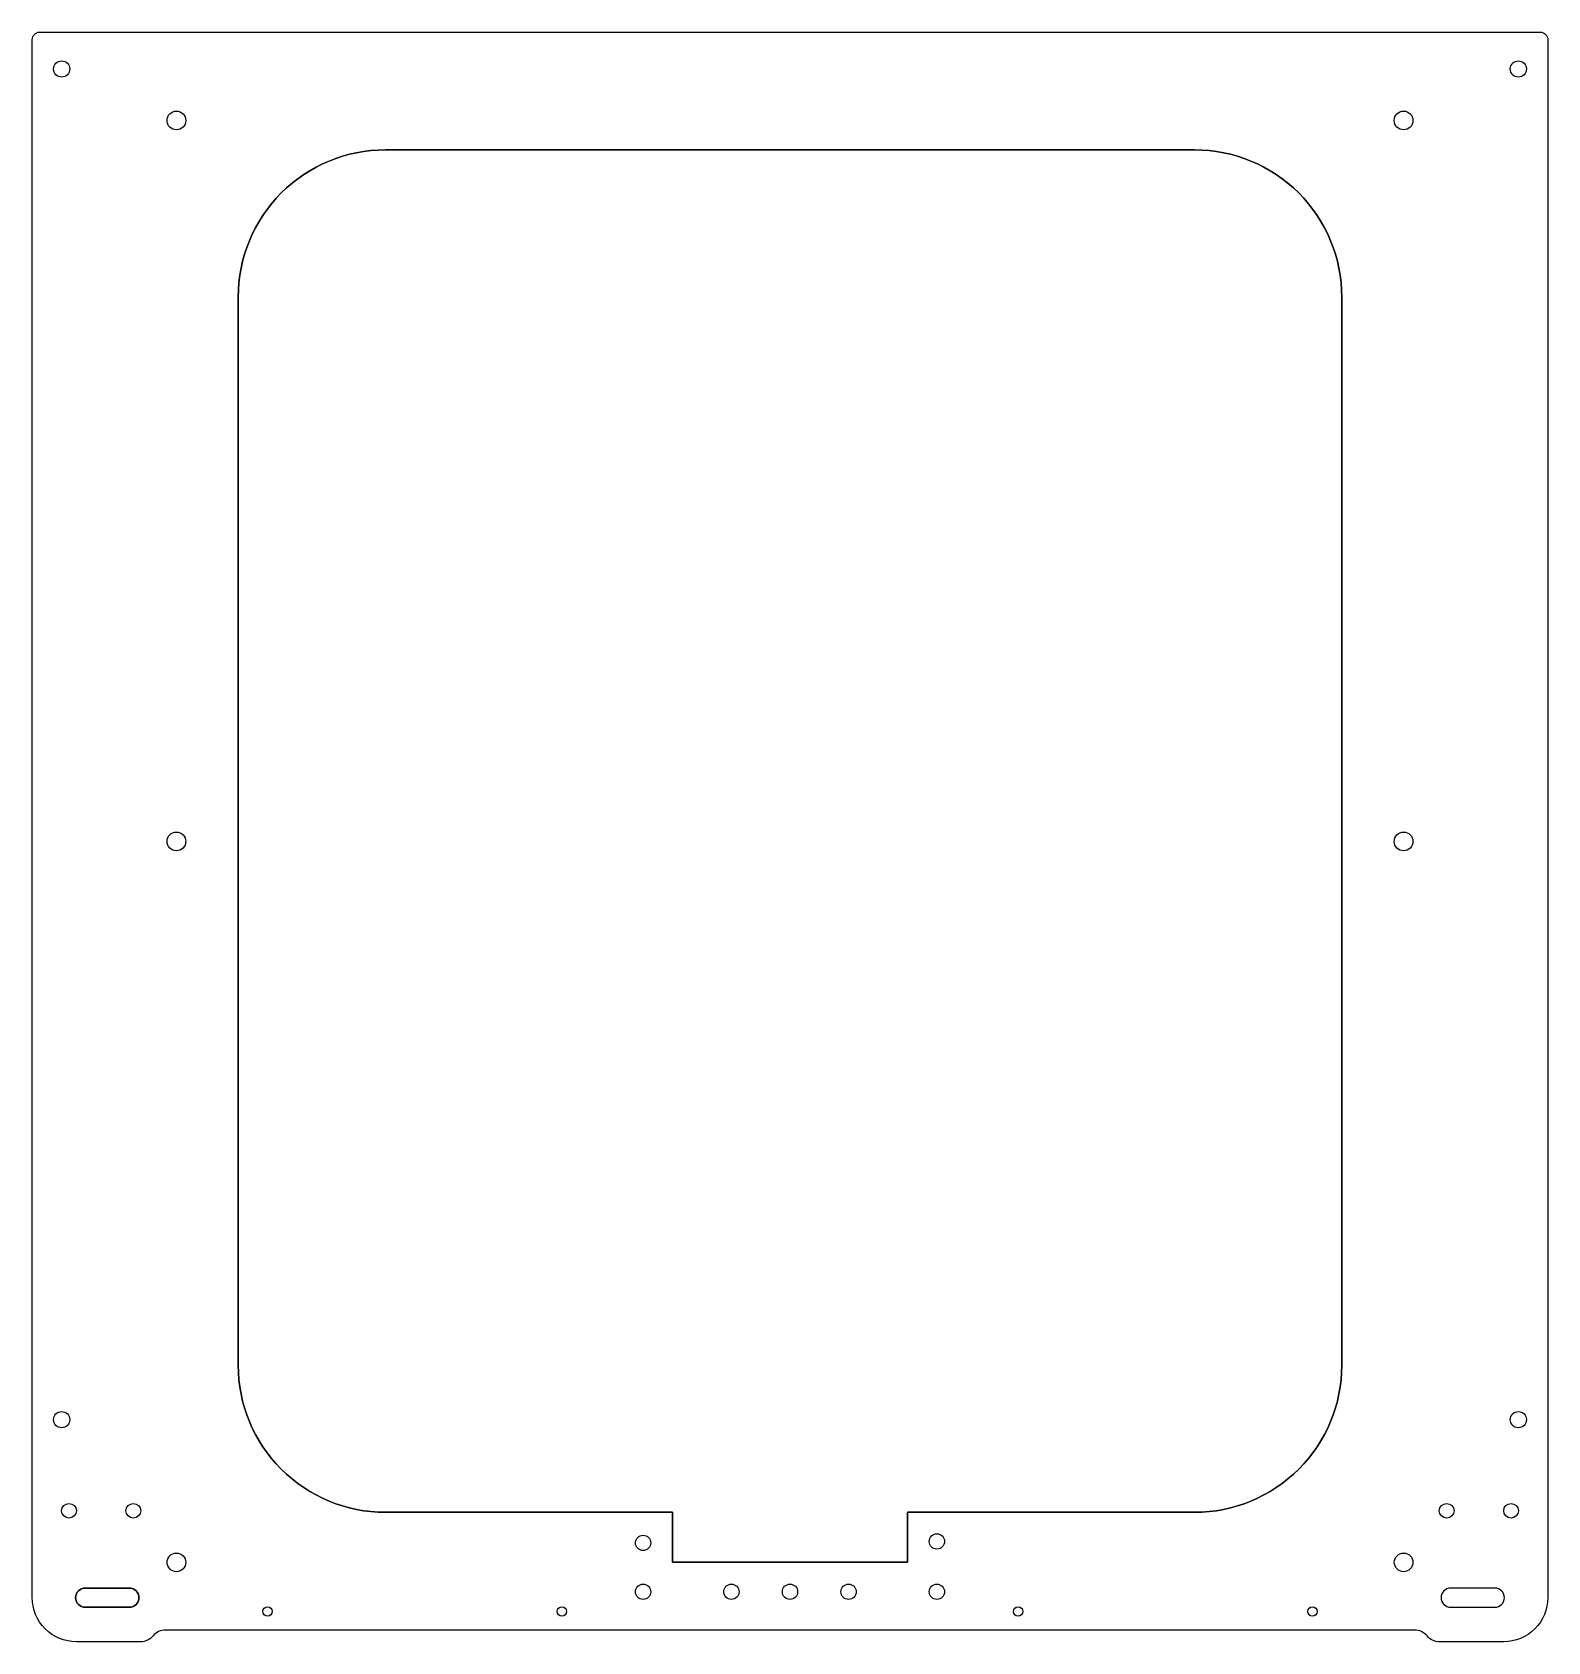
# Model space of a CAD drawing. Header units: millimetres. Extents: x 18 to 533, y 30 to 577.
import ezdxf

# ---------------------------------------------------------------- set-up
doc = ezdxf.new("R2010")
doc.units = ezdxf.units.MM
doc.header["$MEASUREMENT"] = 0

msp = doc.modelspace()

# ---------------------------------------------------------------- linework, layer by layer
for points in [[(495.72, 29.59, -0.223888), (491.48, 31.59, 0.223888), (487.24, 33.59), (62.82, 33.59, 0.223888), (58.58, 31.59, -0.223888), (54.33, 29.59), (32.53, 29.59, -0.414214), (17.53, 44.59), (17.53, 574.09, -0.414214), (20.03, 576.59), (530.03, 576.59, -0.414214), (532.53, 574.09), (532.53, 44.59, -0.414214), (517.53, 29.59)], [(87.53, 486.59), (87.53, 123.6, 0.414214), (137.53, 73.6), (235.11, 73.6), (235.11, 56.6), (314.94, 56.6), (314.94, 73.6), (412.53, 73.6, 0.414214), (462.53, 123.6), (462.53, 486.59, 0.414214), (412.53, 536.59), (137.53, 536.59, 0.414214)], [(235.11, 56.6), (235.11, 73.6), (137.53, 73.6, -0.414214), (87.53, 123.6), (87.53, 486.59, -0.414214), (137.53, 536.59), (412.53, 536.59, -0.414214), (462.53, 486.59), (462.53, 123.6, -0.414214), (412.53, 73.6), (314.94, 73.6), (314.94, 56.6)], [(35.53, 41.34), (50.53, 41.34, 1), (50.53, 47.84), (35.53, 47.84, 1)], [(50.53, 41.34), (35.53, 41.34, -1), (35.53, 47.84), (50.53, 47.84, -1)], [(499.53, 41.34), (514.53, 41.34, 1), (514.53, 47.84), (499.53, 47.84, 1)]]:
    msp.add_lwpolyline(points, format="xyb", close=True)
for centre, radius in [((27.53, 564.09), 2.75), ((27.53, 564.09), 2.75), ((522.53, 564.09), 2.75), ((522.53, 564.09), 2.75), ((66.53, 546.59), 3.18), ((66.53, 546.59), 3.18), ((483.53, 546.59), 3.18), ((483.53, 546.59), 3.18), ((66.53, 301.59), 3.18), ((66.53, 301.59), 3.18), ((483.53, 301.59), 3.18), ((483.53, 301.59), 3.18), ((27.53, 105.09), 2.75), ((27.53, 105.09), 2.75), ((522.53, 105.09), 2.75), ((30.03, 74.11), 2.5), ((30.03, 74.11), 2.5), ((51.89, 74.11), 2.5), ((51.89, 74.11), 2.5), ((498.16, 74.11), 2.5), ((225.11, 63.2), 2.6), ((225.11, 63.2), 2.6), ((324.94, 63.71), 2.6), ((324.94, 63.71), 2.6), ((66.53, 56.59), 3.17), ((66.53, 56.59), 3.17), ((483.53, 56.59), 3.17), ((225.11, 46.6), 2.6), ((225.11, 46.6), 2.6), ((255.11, 46.6), 2.6), ((255.11, 46.6), 2.6), ((275.03, 46.6), 2.6), ((275.03, 46.6), 2.6), ((294.94, 46.6), 2.6), ((294.94, 46.6), 2.6), ((324.94, 46.6), 2.6), ((324.94, 46.6), 2.6), ((97.53, 39.9), 1.59), ((97.53, 39.9), 1.59), ((197.53, 39.9), 1.59), ((197.53, 39.9), 1.59), ((352.53, 39.9), 1.59), ((352.53, 39.9), 1.59), ((452.53, 39.9), 1.59)]:
    msp.add_circle(centre, radius)
at = {"linetype": 'ByBlock'}
msp.add_circle((520.03, 74.11), 2.5, dxfattribs=at)

doc.saveas('drawing.dxf')
